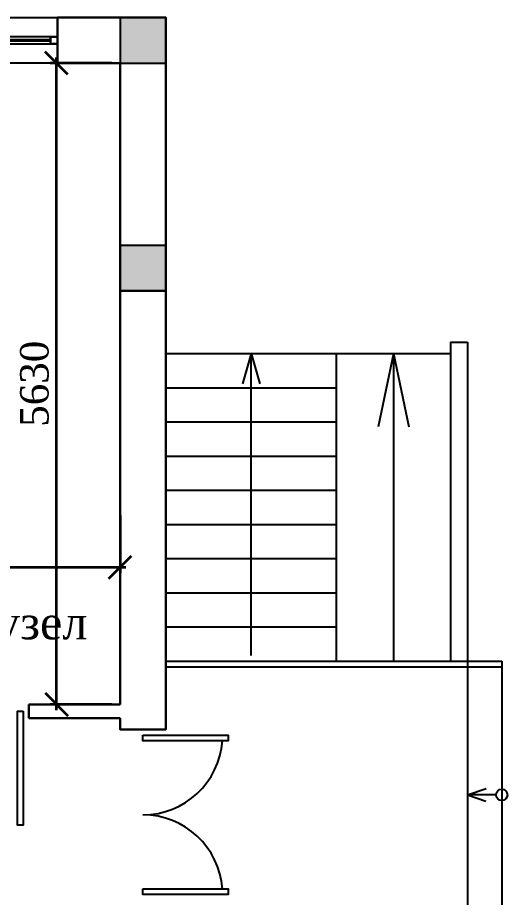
# Model space of a CAD drawing. Header units: inches. Extents: x 2870606 to 3671143, y -733551 to -473558.
# Drawn here: x 2957296 to 2961596, y -670829 to -663104 of the extents above; entities that cross this region are included whole.
import ezdxf

# ---------------------------------------------------------------- set-up
doc = ezdxf.new("R2010")
doc.units = ezdxf.units.IN
doc.header["$MEASUREMENT"] = 0
doc.layers.add('A_Windows', color=160, linetype='Continuous')
doc.layers.add('ШРИФТ', color=7, linetype='Continuous')
doc.styles.add('GENERATED_STYLE_1', font='times.ttf')
doc.styles.add('J~stule', font='dutch.ttf')
doc.linetypes.add('FENCELINE1', pattern='A,0.25,-0.1,[133,ltypeshp.shx,S=0.1,R=0,X=-0.1,Y=0],-0.1,1', length=1.45)
doc.dimstyles.new('J~style', dxfattribs={"dimscale": 100, "dimtxt": 2.5, "dimasz": 2, "dimexe": 0.55, "dimexo": 0.725, "dimtad": 1, "dimdec": 0, "dimdsep": 46, "dimtxsty": 'J~stule', "dimblk": 'OBLIQUE', "dimcen": 2, "dimdle": 0.5, "dimadec": 0, "dimazin": 0, "dimtfac": 1, "dimtdec": 0, "dimtmove": 0, "dimatfit": 3, "dimfxl": 1, "dimarcsym": 0})

# ---------------------------------------------------------------- blocks, each defined once
blk = doc.blocks.new('_Oblique')
at = {"color": 0, "linetype": 'ByBlock', "lineweight": -2}
blk.add_line((-0.5, -0.5), (0.5, 0.5), dxfattribs=at)
blk = doc.blocks.new('*D135')
at = {"color": 0, "lineweight": -2, "transparency": 16777216}
for p, q in [((3224679.5, -560124.8), (3224679.5, -554394.8)), ((3225165.7, -554444.8), (3224624.5, -554444.8)), ((3225165.7, -560074.8), (3224624.5, -560074.8))]:
    blk.add_line(p, q, dxfattribs=at)
at = {"layer": 'Defpoints', "color": 0, "lineweight": 35, "transparency": 16777216}
for p in [(3224679.5, -554444.8), (3225238.2, -554444.8), (3225238.2, -560074.8)]:
    blk.add_point(p, dxfattribs=at)
at = {"color": 0, "lineweight": -2, "transparency": 16777216, "xscale": 200, "yscale": 200, "zscale": 200}
for p, rotation in [((3224679.5, -554444.8), 90), ((3224679.5, -560074.8), 270)]:
    blk.add_blockref('_Oblique', p, dxfattribs=dict(at, rotation=rotation))
at = {"color": 0, "transparency": 16777216, "insert": (3224486.8, -557259.8), "char_height": 250, "attachment_point": 5, "rotation": 90, "style": 'J~stule'}
blk.add_mtext('5630', dxfattribs=at)
blk = doc.blocks.new('*D137')
at = {"color": 0, "lineweight": -2, "transparency": 16777216}
for p, q in [((3222438.2, -558326.9), (3222438.2, -558924.3)), ((3225238.2, -558417.3), (3225238.2, -558924.3)), ((3222388.2, -558869.3), (3225288.2, -558869.3))]:
    blk.add_line(p, q, dxfattribs=at)
at = {"layer": 'Defpoints', "color": 0, "lineweight": 35, "transparency": 16777216}
for p in [(3222438.2, -558254.4, -14.6), (3225238.2, -558344.8), (3225238.2, -558869.3)]:
    blk.add_point(p, dxfattribs=at)
at = {"color": 0, "lineweight": -2, "transparency": 16777216, "xscale": 200, "yscale": 200, "zscale": 200, "rotation": 180}
blk.add_blockref('_Oblique', (3222438.2, -558869.3), dxfattribs=at)
at = {"color": 0, "lineweight": -2, "transparency": 16777216, "xscale": 200, "yscale": 200, "zscale": 200}
blk.add_blockref('_Oblique', (3225238.2, -558869.3), dxfattribs=at)
at = {"color": 0, "transparency": 16777216, "insert": (3223838.2, -558679.1), "char_height": 250, "attachment_point": 5, "style": 'J~stule'}
blk.add_mtext('2800', dxfattribs=at)
blk = doc.blocks.new('*U65')
at = {"color": 7, "lineweight": 30}
for points in [[(0, 60), (60, 60), (60, 0), (0, 0)], [(1500, 60), (1440, 60), (1440, 0), (1500, 0)]]:
    blk.add_lwpolyline(points, close=True, dxfattribs=at)
at = {"color": 4, "lineweight": 25}
for points in [[(60, 60), (1440, 60), (1440, 0), (60, 0)], [(60, 35), (1440, 35), (1440, 25), (60, 25)]]:
    blk.add_lwpolyline(points, close=True, dxfattribs=at)
blk = doc.blocks.new('dfgfdgf')
h = blk.add_hatch(color=256)
h.dxf.hatch_style = 1
h.paths.add_polyline_path([(3402175.57, -511833.49), (3402175.57, -511433.49), (3401775.57, -511433.49), (3401775.57, -511833.49)])
h = blk.add_hatch(color=256)
h.dxf.hatch_style = 1
h.paths.add_polyline_path([(3402175.57, -513833.49), (3402175.57, -513433.49), (3401775.57, -513433.49), (3401775.57, -513833.49)])
for p, q in [((3399725.57, -511433.49), (3401225.57, -511433.49)), ((3401225.57, -511833.49), (3399725.57, -511833.49)), ((3404675.57, -514283.47, 30.31), (3404675.57, -517083.47, 30.31)), ((3404675.57, -514283.47, 30.31), (3404825.57, -514283.47, 30.31)), ((3404825.57, -514283.47, 30.31), (3404825.57, -519433.49, 30.31)), ((3402175.57, -514383.47, 54.66), (3403675.57, -514383.47, 54.66)), ((3402925.57, -514383.47, 54.66), (3402850.45, -514648.05, 54.66)), ((3402925.57, -517033.47, 54.66), (3402925.57, -514383.47, 54.66)), ((3402925.57, -514383.47, 54.66), (3403000.69, -514648.05, 54.66)), ((3403675.57, -514383.47, 54.66), (3404675.57, -514383.47, 30.31)), ((3403675.57, -517083.47, 54.66), (3403675.57, -514383.47, 54.66)), ((3404175.57, -514383.47, 42.49), (3404040.88, -515025.31, 54.66)), ((3404175.57, -514383.47, 42.49), (3404175.57, -517083.47, 42.49)), ((3404175.57, -514383.47, 42.49), (3404310.26, -515025.31, 54.66)), ((3402175.57, -514683.47, 54.66), (3403675.57, -514683.47, 54.66)), ((3402175.57, -514983.47, 54.66), (3403675.57, -514983.47, 54.66)), ((3402175.57, -515283.47, 54.66), (3403675.57, -515283.47, 54.66)), ((3402175.57, -515583.47, 54.66), (3403675.57, -515583.47, 54.66)), ((3402175.57, -515883.47, 54.66), (3403675.57, -515883.47, 54.66)), ((3402175.57, -516183.47, 54.66), (3403675.57, -516183.47, 54.66)), ((3402175.57, -516483.47, 54.66), (3403675.57, -516483.47, 54.66)), ((3402175.57, -516783.47, 54.66), (3403675.57, -516783.47, 54.66)), ((3402175.57, -517083.47, 54.66), (3403675.57, -517083.47, 54.66)), ((3403675.57, -517083.47, 54.66), (3404675.57, -517083.47, 30.31)), ((3404675.57, -517083.47, 30.31), (3405125.57, -517083.47, 30.31)), ((3404825.57, -517083.47, 30.31), (3404825.57, -519433.49)), ((3404825.57, -517083.47, 30.31), (3404825.57, -519433.49)), ((3405125.57, -517083.47, 30.31), (3405125.57, -519433.49)), ((3404825.57, -518258.48, 15.15), (3404989.86, -518202.59, 15.15)), ((3405075.57, -518258.48, 15.15), (3404825.57, -518258.48, 15.15)), ((3404825.57, -518258.48, 15.15), (3404984.97, -518312.71, 15.15))]:
    blk.add_line(p, q)
at = {"lineweight": 30}
for p, q in [((3401225.57, -511433.49), (3401225.57, -511833.49)), ((3402175.57, -513833.49), (3401775.57, -513833.49)), ((3401775.57, -517463.49), (3400975.54, -517463.49)), ((3400975.54, -517583.49, 58.88), (3400975.54, -517463.49, 58.88)), ((3400975.54, -517583.49, 58.88), (3401775.57, -517583.49, 58.88))]:
    blk.add_line(p, q, dxfattribs=at)
at = {"linetype": 'FENCELINE1', "ltscale": 200}
blk.add_line((3402175.57, -517133.47, 91.19), (3405125.57, -517133.47, 19.35), dxfattribs=at)
at = {"lineweight": 30}
for points in [[(3402175.57, -513833.49), (3402175.57, -511433.49), (3401225.57, -511433.49)], [(3401775.57, -513833.49), (3401775.57, -511833.49), (3401225.57, -511833.49)], [(3401775.57, -517463.49), (3401775.57, -513833.49), (3402175.57, -513833.49), (3402175.57, -517683.49), (3401775.57, -517683.49), (3401775.57, -517583.49)]]:
    blk.add_lwpolyline(points, dxfattribs=at)
for points in [[(3401775.57, -511433.49), (3401775.57, -511833.49), (3402175.57, -511833.49), (3402175.57, -511433.49)], [(3401775.57, -513433.49), (3401775.57, -513833.49), (3402175.57, -513833.49), (3402175.57, -513433.49)]]:
    blk.add_lwpolyline(points, close=True)
for points, elevation in [([(3400925.54, -517523.49), (3400925.54, -518523.49), (3400875.54, -518523.49), (3400875.54, -517523.49)], 117.75), ([(3401975.57, -517733.45), (3402725.57, -517733.45), (3402725.57, -517783.45), (3401975.57, -517783.45)], 109.33), ([(3401975.57, -519083.45), (3402725.57, -519083.45), (3402725.57, -519133.45), (3401975.57, -519133.45)], 109.33)]:
    blk.add_lwpolyline(points, close=True, dxfattribs=dict(elevation=elevation))
blk.add_circle((3405125.57, -518258.48, 15.15), 50)
for centre, start, end in [((3401975.57, -517733.45, 109.33), 270, 355.903956), ((3401975.57, -519133.45, 109.33), 4.096044, 90)]:
    blk.add_arc(centre, 700, start, end)
at = {"layer": 'A_Windows', "color": 5, "lineweight": 30, "xscale": -1, "rotation": 359.9999846070635}
blk.add_blockref('*U65', (3401225.57, -511663.49), dxfattribs=at)
at = {"layer": 'ШРИФТ', "style": 'GENERATED_STYLE_1'}
blk.add_text('Сан. узел', height=292.5, dxfattribs=at).set_placement((3399728.53, -516892.57))
dim = blk.add_linear_dim(base=(3401216.86, -511833.49), p1=(3401775.57, -517463.49), p2=(3401775.57, -511833.49), angle=90, dimstyle='J~style', override={"dimdec": 1, "dimtdec": 1})
dim.commit()
dim.dimension.update_dxf_attribs({"geometry": '*D135', "text_midpoint": (3401024.16, -514648.49), "insert": (176537.36, 42611.32)})
dim = blk.add_linear_dim(base=(3401775.57, -516257.93), p1=(3398975.57, -515643.1, -14.56), p2=(3401775.57, -515733.47), dimstyle='J~style', override={"dimdec": 1, "dimtdec": 1})
dim.commit()
dim.dimension.update_dxf_attribs({"geometry": '*D137', "text_midpoint": (3400375.57, -516067.74), "insert": (176537.36, 42611.32)})

msp = doc.modelspace()

# ---------------------------------------------------------------- block references
at = {"color": 1, "lineweight": 35}
msp.add_blockref('dfgfdgf', (-443579.5, -151670.23), dxfattribs=at)

doc.saveas('drawing.dxf')
